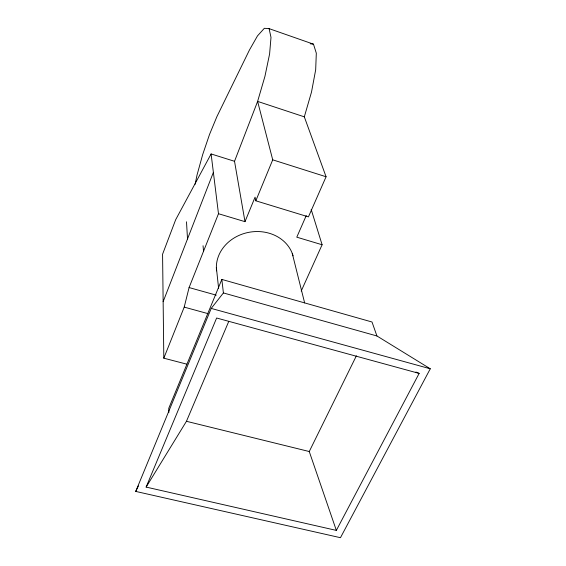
<?xml version="1.0" encoding="UTF-8"?>
<svg xmlns="http://www.w3.org/2000/svg" width="566" height="566" viewBox="0 0 566 566"><rect width="100%" height="100%" fill="white"/><g stroke="black" fill="none" stroke-linecap="round" stroke-linejoin="round"><path stroke-width="0.85" d="M195.129 184.268L197.053 174.958L202.692 154.553L209.533 134.425L216.905 116.617L249.429 50.049L257.488 35.891L264.343 28.3L269.098 28.633L313.479 44.162L316.309 53.169L315.679 69.788L311.512 92.032L304.317 116.837L326.073 176.755L308.435 216.877L255.818 200.803L255.075 197.145L244.986 221.66L218.483 213.722L211.104 153.945L234.529 161.296L244.986 221.66M186.815 364.171L163.815 358.186L184.212 307.119L189.086 287.563L218.483 213.722M163.142 301.671L213.375 172.361M234.529 161.296L257.615 101.399L264.945 76.318L269.6 53.954L270.994 37.406L269.098 28.633M221.844 279.427L223.4 292.94L211.217 308.413L135.727 491.415L340.463 537.7L430.273 368.784L376.928 335.971L372.011 322.004L221.844 279.427L168.753 408.327L168.831 412.649M255.818 200.803L272.72 159.831L257.615 101.399L304.317 116.837M146.127 487.078L216.629 318.007L419.144 373.411L336.346 530.399L146.127 487.078L186.455 421.295L228.692 321.545M306.263 215.554L296.789 237.175L322.104 244.76L301.218 291.03M336.346 530.399L309.255 451.527L356.389 355.809M135.727 491.415L138.437 485.918M211.104 153.945L175.665 219.735L162.576 254.205L163.815 358.186M310.21 43.766L313.479 44.162M186.455 421.295L309.255 451.527M211.217 308.413L430.273 368.784M184.212 307.119L207.913 313.614M223.4 292.94L376.928 335.971M189.086 287.563L216.24 295.148M272.72 159.831L326.073 176.755M415.918 372.018L419.144 373.411M311.18 209.462L322.104 244.76M292.268 253.427L304.635 302.895M216.361 267.499L218.625 288.511M203.053 245.743L203.534 251.269M186.497 221.787L187.516 238.937M216.566 270.866A39.082 33.974 -10.2 0 1 248.566 232.378A39.082 33.974 -10.2 0 1 293.068 255.825"/></g></svg>
